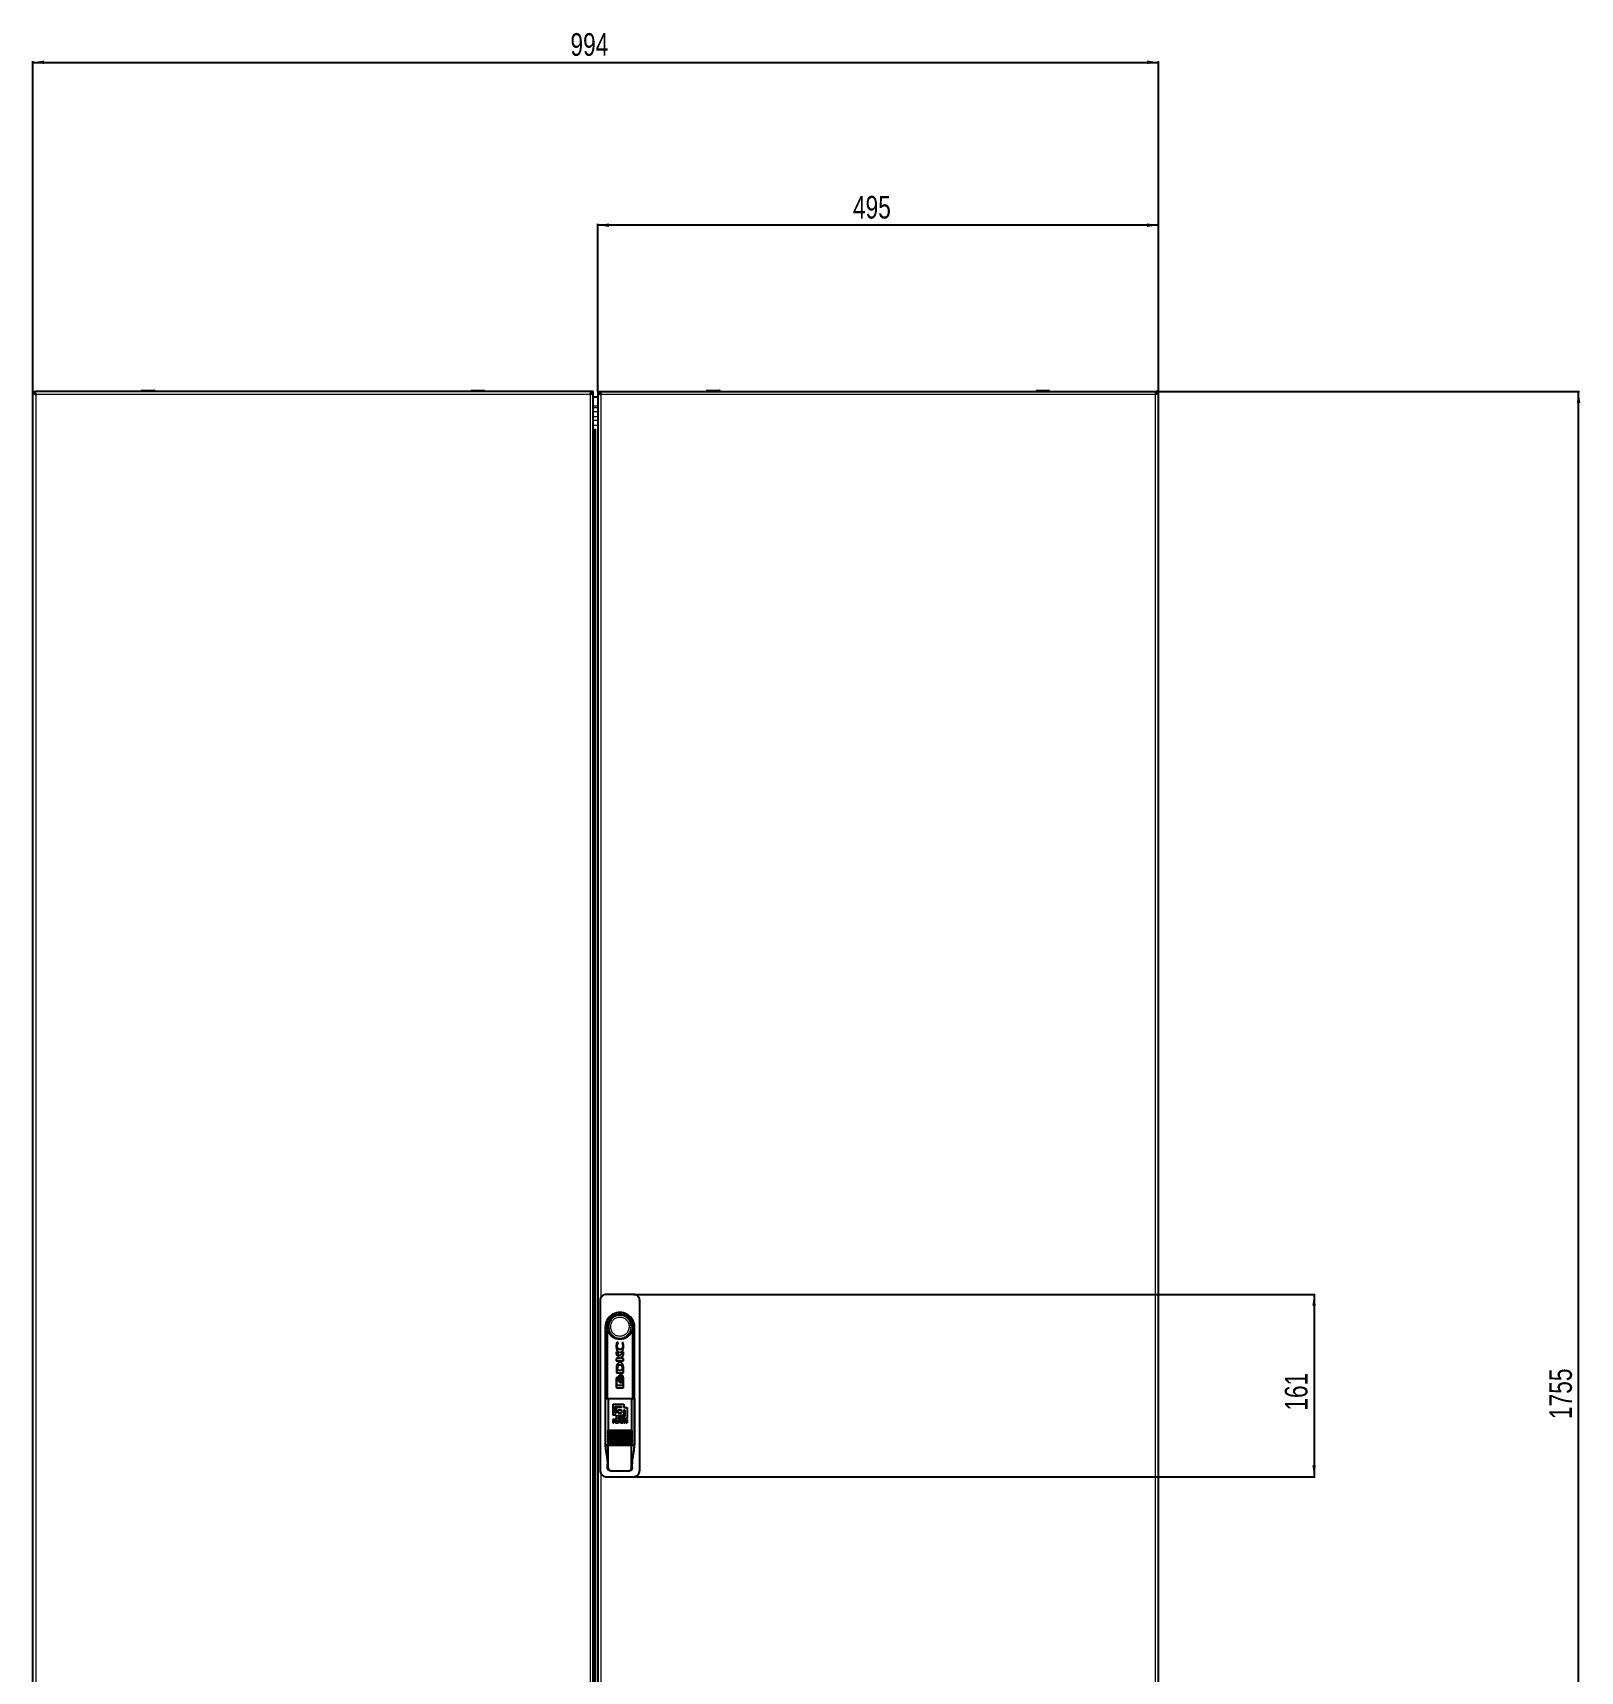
# Model space of a CAD drawing. Header units: millimetres. Extents: x -1114 to 2940, y -1920 to 1219.
# Drawn here: x 1573 to 2940, y -473 to 973 of the extents above; entities that cross this region are included whole.
import ezdxf

# ---------------------------------------------------------------- set-up
doc = ezdxf.new("R2010")
doc.units = ezdxf.units.MM
doc.layers.add('FORMAT', color=7, linetype='Continuous')
doc.styles.add('SLDTEXTSTYLE0', font='TXT', dxfattribs={"width": 0.75})
doc.dimstyles.new('SLDDIMSTYLE0', dxfattribs={"dimtxt": 20, "dimasz": 10, "dimexe": 0, "dimexo": 0.0625, "dimgap": 5, "dimtad": 2, "dimdec": 1, "dimrnd": 1e-09, "dimzin": 12, "dimdsep": 46, "dimtxsty": 'SLDTEXTSTYLE0', "dimsah": 1, "dimcen": 0.09, "dimadec": 0, "dimazin": 3, "dimtfac": 1, "dimtofl": 0, "dimtmove": 0, "dimatfit": 3, "dimfxl": 0, "dimfrac": 2, "dimtolj": 1, "dimtzin": 12, "dimarcsym": 0})

# ---------------------------------------------------------------- blocks, each defined once
blk = doc.blocks.new('_D')
at = {"layer": 'FORMAT'}
for p, q in [((2565, 656.3), (2939.3, 656.3)), ((2938.3, -1098.7), (2938.3, 656.3)), ((2565, -1098.7), (2939.3, -1098.7))]:
    blk.add_line(p, q, dxfattribs=at)
for points in [[(2938.3, 656.3), (2936.8, 646.3), (2939.9, 646.3)], [(2938.3, -1098.7), (2939.9, -1088.7), (2936.8, -1088.7)]]:
    blk.add_solid(points, dxfattribs=at)
at = {"layer": 'FORMAT', "insert": (2912.5, -250.8), "char_height": 20, "attachment_point": 1, "rotation": 90, "style": 'SLDTEXTSTYLE0'}
blk.add_mtext('1755', dxfattribs=at)
blk = doc.blocks.new('_D_1')
at = {"layer": 'FORMAT'}
for p, q in [((1573.3, 656.3), (1573.3, 948)), ((1573.3, 947), (2567.3, 947)), ((2567.3, 656.3), (2567.3, 948))]:
    blk.add_line(p, q, dxfattribs=at)
for points in [[(1573.3, 947), (1583.3, 945.5), (1583.3, 948.6)], [(2567.3, 947), (2557.3, 948.6), (2557.3, 945.5)]]:
    blk.add_solid(points, dxfattribs=at)
at = {"layer": 'FORMAT', "insert": (2048.1, 972.8), "char_height": 20, "attachment_point": 1, "style": 'SLDTEXTSTYLE0'}
blk.add_mtext('994', dxfattribs=at)
blk = doc.blocks.new('_D_2')
at = {"layer": 'FORMAT'}
for p, q in [((2072.3, 656.3), (2072.3, 804.3)), ((2567.3, 803.3), (2072.3, 803.3)), ((2567.3, 656.3), (2567.3, 804.3))]:
    blk.add_line(p, q, dxfattribs=at)
for points in [[(2072.3, 803.3), (2082.3, 801.7), (2082.3, 804.8)], [(2567.3, 803.3), (2557.3, 804.8), (2557.3, 801.7)]]:
    blk.add_solid(points, dxfattribs=at)
at = {"layer": 'FORMAT', "insert": (2297.6, 829.1), "char_height": 20, "attachment_point": 1, "style": 'SLDTEXTSTYLE0'}
blk.add_mtext('495', dxfattribs=at)
blk = doc.blocks.new('_D_3')
at = {"layer": 'FORMAT'}
for p, q in [((2103.8, -140.7), (2705.8, -140.7)), ((2704.8, -140.7), (2704.8, -301.7)), ((2103.8, -301.7), (2705.8, -301.7))]:
    blk.add_line(p, q, dxfattribs=at)
for points in [[(2704.8, -140.7), (2703.3, -150.7), (2706.3, -150.7)], [(2704.8, -301.7), (2706.3, -291.7), (2703.3, -291.7)]]:
    blk.add_solid(points, dxfattribs=at)
at = {"layer": 'FORMAT', "insert": (2679, -243.4), "char_height": 20, "attachment_point": 1, "rotation": 90, "style": 'SLDTEXTSTYLE0'}
blk.add_mtext('161', dxfattribs=at)

msp = doc.modelspace()

# ---------------------------------------------------------------- linework, layer by layer
at = {"color": 7, "linetype": 'Continuous', "lineweight": 25}
for p, q in [((1573.28, -1098.72), (1573.28, 656.28)), ((1573.28, 656.28), (1575.28, 656.28)), ((2065.98, 656.28), (1575.58, 656.28)), ((1575.58, 654.28), (1575.58, 656.28)), ((1669.53, 657.03), (1669.53, 656.28)), ((1669.78, 657.28), (1680.78, 657.28)), ((1681.03, 656.28), (1681.03, 657.03)), ((1960.53, 657.03), (1960.53, 656.28)), ((1960.78, 657.28), (1963.27, 657.28)), ((1963.27, 657.28), (1971.78, 657.28)), ((1972.03, 656.28), (1972.03, 657.03)), ((2065.98, 656.28), (2065.98, 654.28)), ((2068.28, 656.28), (2066.28, 656.28)), ((2068.28, -1098.72), (2068.28, 656.28)), ((2072.28, 651.28), (2068.28, 651.28)), ((2072.28, 656.28), (2074.28, 656.28)), ((2072.28, 656.28), (2072.28, -1098.72)), ((2074.58, 656.28), (2564.98, 656.28)), ((2074.58, 656.28), (2074.58, 654.55)), ((2168.53, 657.03), (2168.53, 656.28)), ((2168.78, 657.28), (2179.78, 657.28)), ((2180.03, 656.28), (2180.03, 657.03)), ((2459.53, 657.03), (2459.53, 656.28)), ((2459.78, 657.28), (2462.27, 657.28)), ((2462.27, 657.28), (2470.78, 657.28)), ((2471.03, 656.28), (2471.03, 657.03)), ((2564.98, 654.56), (2564.98, 656.28)), ((2567.28, 656.28), (2565.28, 656.28)), ((2567.28, -1098.72), (2567.28, 656.28)), ((2068.82, 622.48), (2068.28, 622.48)), ((2068.41, 618.48), (2068.28, 618.48)), ((2103.78, -140.72), (2079.78, -140.72)), ((2074.28, -146.22), (2074.28, -296.22)), ((2109.28, -296.22), (2109.28, -146.22)), ((2078.78, -169.72), (2078.78, -272.72)), ((2080.78, -232.72), (2080.78, -172.72)), ((2080.78, -172.72), (2080.78, -172.72)), ((2102.78, -172.72), (2102.78, -232.72)), ((2102.78, -172.72), (2102.78, -172.72)), ((2104.78, -272.72), (2104.78, -169.72)), ((2089.08, -183.04), (2088.55, -186.2)), ((2090.16, -183.42), (2089.08, -183.04)), ((2090.16, -183.71), (2090.16, -183.42)), ((2094.57, -183.44), (2093.76, -183.16)), ((2093.76, -183.16), (2093.76, -183.39)), ((2095, -186.22), (2094.57, -183.44)), ((2091.42, -195.39), (2088.63, -191.59)), ((2088.63, -191.59), (2088.63, -193.28)), ((2088.63, -193.28), (2091.59, -197.27)), ((2091.59, -197.27), (2088.63, -197.27)), ((2088.63, -197.27), (2088.63, -199.5)), ((2088.63, -199.5), (2094.92, -199.5)), ((2094.92, -191.5), (2091.42, -195.39)), ((2092.28, -197.27), (2094.92, -194.24)), ((2094.92, -197.27), (2092.28, -197.27)), ((2094.92, -194.24), (2094.92, -191.5)), ((2094.92, -199.5), (2094.92, -197.27)), ((2088.63, -214.72), (2088.63, -222.57)), ((2088.64, -205.9), (2088.64, -210.13)), ((2088.64, -210.13), (2094.93, -210.13)), ((2089.14, -221.1), (2089.14, -214.86)), ((2089.14, -214.86), (2089.72, -214.86)), ((2089.72, -214.07), (2089.29, -214.07)), ((2089.59, -205.24), (2089.51, -206.21)), ((2089.51, -206.21), (2089.51, -207.77)), ((2089.51, -207.77), (2094.15, -207.77)), ((2089.72, -214.86), (2089.72, -214.07)), ((2091.74, -212.36), (2091.51, -212.22)), ((2092.48, -211.84), (2091.81, -211.84)), ((2092.11, -212.77), (2091.88, -212.49)), ((2092.22, -215.14), (2092.49, -213.58)), ((2092.5, -216.71), (2092.22, -215.14)), ((2092.49, -213.58), (2092.26, -213.01)), ((2092.27, -217.27), (2092.5, -216.71)), ((2093.57, -211.84), (2092.87, -211.84)), ((2094.15, -207.77), (2094.15, -206.35)), ((2094.9, -205.08), (2094.72, -203.46)), ((2094.93, -206.08), (2094.9, -205.08)), ((2094.92, -222.57), (2094.92, -214.72)), ((2094.93, -206.1), (2094.93, -206.08)), ((2094.93, -206.12), (2094.93, -206.1)), ((2094.93, -210.13), (2094.93, -206.12)), ((2094.44, -221.1), (2089.14, -221.1)), ((2089.29, -223.22), (2094.26, -223.22)), ((2091.45, -218.04), (2091.72, -217.9)), ((2091.65, -218.51), (2092.33, -218.51)), ((2091.87, -217.78), (2092.11, -217.51)), ((2092.72, -218.51), (2093.42, -218.51)), ((2094.44, -217.42), (2094.44, -221.1)), ((2078.81, -232.72), (2078.81, -273.22)), ((2078.81, -232.72), (2081.44, -232.72)), ((2081.44, -232.72), (2102.12, -232.72)), ((2081.44, -232.72), (2081.44, -260.72)), ((2085.43, -237.72), (2095.2, -237.72)), ((2085.43, -237.72), (2085.43, -247.48)), ((2087.39, -239.67), (2087.39, -245.53)), ((2087.39, -239.67), (2093.24, -239.67)), ((2088.36, -245.53), (2087.39, -245.53)), ((2088.36, -240.65), (2088.36, -245.53)), ((2093.24, -240.65), (2088.36, -240.65)), ((2090.31, -242.6), (2090.31, -245.53)), ((2090.31, -242.6), (2093.24, -242.6)), ((2093.24, -245.53), (2090.31, -245.53)), ((2093.24, -239.67), (2093.24, -240.65)), ((2093.24, -242.6), (2093.24, -245.53)), ((2095.2, -237.72), (2095.2, -240.65)), ((2095.2, -240.65), (2098.12, -240.65)), ((2095.2, -242.6), (2095.2, -247.48)), ((2095.2, -242.6), (2096.17, -242.6)), ((2096.17, -242.6), (2096.17, -248.45)), ((2098.12, -240.65), (2098.12, -250.41)), ((2102.12, -232.72), (2102.12, -260.72)), ((2102.12, -232.72), (2104.74, -232.72)), ((2104.74, -232.72), (2104.74, -273.22)), ((2088.36, -247.48), (2085.43, -247.48)), ((2087.5, -251.28), (2085.44, -251.28)), ((2085.44, -251.28), (2085.44, -254.25)), ((2085.44, -254.25), (2086.31, -254.25)), ((2086.31, -251.77), (2086.31, -252.57)), ((2086.31, -251.77), (2087.38, -251.77)), ((2087.34, -252.57), (2086.31, -252.57)), ((2086.31, -253.07), (2086.31, -254.25)), ((2086.31, -253.07), (2087.24, -253.07)), ((2087.87, -253.55), (2087.89, -253.87)), ((2088.02, -254.25), (2088.98, -254.25)), ((2088.36, -247.48), (2088.36, -250.41)), ((2098.12, -250.41), (2088.36, -250.41)), ((2088.81, -253.81), (2088.79, -253.46)), ((2088.81, -253.81), (2088.81, -253.83)), ((2088.98, -254.16), (2088.98, -254.25)), ((2090.82, -251.28), (2089.28, -254.25)), ((2089.28, -254.25), (2090.22, -254.25)), ((2090.22, -254.25), (2090.5, -253.64)), ((2090.31, -247.48), (2090.31, -248.45)), ((2090.31, -247.48), (2095.2, -247.48)), ((2096.17, -248.45), (2090.31, -248.45)), ((2090.5, -253.64), (2092.17, -253.64)), ((2090.74, -253.15), (2091.33, -251.88)), ((2091.93, -253.15), (2090.74, -253.15)), ((2091.84, -251.28), (2090.82, -251.28)), ((2091.33, -251.88), (2091.93, -253.15)), ((2093.4, -254.25), (2091.84, -251.28)), ((2092.17, -253.64), (2092.47, -254.25)), ((2092.47, -254.25), (2093.4, -254.25)), ((2095.16, -251.28), (2093.85, -251.28)), ((2093.85, -251.28), (2093.85, -254.25)), ((2093.85, -254.25), (2094.69, -254.25)), ((2094.69, -251.85), (2094.69, -254.25)), ((2094.69, -251.85), (2095.57, -254.25)), ((2096.02, -253.54), (2095.16, -251.28)), ((2095.57, -254.25), (2096.48, -254.25)), ((2096.87, -251.28), (2096.02, -253.54)), ((2096.48, -254.25), (2097.36, -251.85)), ((2098.19, -251.28), (2096.87, -251.28)), ((2097.36, -251.85), (2097.36, -254.25)), ((2097.36, -254.25), (2098.19, -254.25)), ((2098.19, -251.28), (2098.19, -254.25)), ((2078.81, -273.22), (2081.44, -273.22)), ((2078.81, -273.72), (2081.44, -273.72)), ((2080.78, -273.72), (2080.78, -273.22)), ((2081.18, -260.82), (2081.38, -260.82)), ((2102.17, -260.82), (2081.38, -260.82)), ((2102.17, -262.22), (2081.38, -262.22)), ((2102.17, -263.62), (2081.38, -263.62)), ((2102.17, -265.02), (2081.38, -265.02)), ((2102.17, -266.42), (2081.38, -266.42)), ((2102.17, -267.82), (2081.38, -267.82)), ((2102.17, -269.22), (2081.38, -269.22)), ((2102.17, -270.62), (2081.38, -270.62)), ((2081.44, -271.92), (2081.44, -273.22)), ((2081.44, -273.22), (2102.12, -273.22)), ((2081.44, -293.72), (2081.44, -273.72)), ((2081.44, -273.72), (2102.12, -273.72)), ((2102.12, -271.92), (2102.12, -273.22)), ((2102.12, -273.22), (2104.74, -273.22)), ((2102.12, -293.72), (2102.12, -273.72)), ((2102.12, -273.72), (2104.74, -273.72)), ((2102.17, -260.82), (2102.38, -260.82)), ((2102.78, -273.22), (2102.78, -273.72)), ((2079.78, -301.72), (2103.78, -301.72)), ((2080.82, -293.72), (2080.82, -290.63)), ((2085.05, -296.72), (2084.12, -296.72)), ((2098.51, -296.72), (2085.05, -296.72)), ((2099.44, -296.72), (2098.51, -296.72)), ((2102.74, -293.72), (2102.74, -290.63))]:
    msp.add_line(p, q, dxfattribs=at)
at = {"color": 8, "linetype": 'Continuous', "lineweight": 18}
for p, q in [((1575.88, 653.68), (1575.88, -1096.12)), ((2065.68, 653.68), (1575.88, 653.68)), ((1681.03, 657.03), (1669.53, 657.03)), ((1963.13, 657.03), (1960.53, 657.03)), ((1972.03, 657.03), (1963.13, 657.03)), ((2065.68, -1096.12), (2065.68, 653.68)), ((2564.68, 653.68), (2074.88, 653.68)), ((2074.88, 653.68), (2074.88, -143.88)), ((2180.03, 657.03), (2168.53, 657.03)), ((2462.13, 657.03), (2459.53, 657.03)), ((2471.03, 657.03), (2462.13, 657.03)), ((2564.68, -1096.12), (2564.68, 653.68)), ((2072.28, 643.56), (2068.28, 643.56)), ((2072.28, 642.11), (2068.28, 642.11)), ((2072.28, 638.34), (2068.28, 638.34)), ((2072.28, 634.02), (2068.28, 634.02)), ((2072.28, 630.79), (2068.28, 630.79)), ((2072.28, 626.47), (2068.28, 626.47)), ((2069.29, -1065.85), (2069.29, 623.41)), ((2069.76, 623.43), (2069.76, -1065.87)), ((2070.33, -1065.53), (2070.33, 623.1)), ((2071.68, 623.1), (2071.68, -1065.53)), ((2081.44, -260.72), (2102.12, -260.72)), ((2074.88, -298.56), (2074.88, -1096.12)), ((2080.82, -293.72), (2081.44, -293.72)), ((2102.12, -293.72), (2102.74, -293.72))]:
    msp.add_line(p, q, dxfattribs=at)
at = {"color": 7, "linetype": 'Continuous', "lineweight": 25}
for centre, radius, start, end in [((1669.78, 657.03), 0.25, 90, 180), ((1680.78, 657.03), 0.25, 0, 90), ((1960.78, 657.03), 0.25, 90, 180), ((1971.78, 657.03), 0.25, 0, 90), ((2168.78, 657.03), 0.25, 90, 180), ((2179.78, 657.03), 0.25, 0, 90), ((2459.78, 657.03), 0.25, 90, 180), ((2470.78, 657.03), 0.25, 0, 90), ((2091.78, -169.72), 11.4, 344.74488, 195.25752), ((2091.78, -169.72), 13, 35.39435, 144.60565), ((2091.78, -169.72), 13, 144.60565, 180), ((2091.78, -169.72), 13, 0, 35.39435), ((2091.78, -272.72), 13, 180, 184.41172), ((2091.78, -272.72), 13, 355.58829, 0)]:
    msp.add_arc(centre, radius, start, end, dxfattribs=at)
for points in [[(1573.28, 656.28), (1573.32, 656.07), (1573.4, 655.63), (1574, 654.98), (1574.86, 654.33), (1575.54, 653.9), (1575.88, 653.68)], [(1575.28, 656.28), (1575.32, 655.85), (1575.39, 654.98), (1575.72, 654.12), (1575.88, 653.68)], [(1575.88, 653.68), (1575.85, 654.02), (1575.8, 654.7), (1575.73, 655.56), (1575.65, 656.17), (1575.6, 656.24), (1575.58, 656.28)], [(1575.88, 653.68), (1575.85, 653.76), (1575.8, 653.92), (1575.73, 654.12), (1575.65, 654.26), (1575.6, 654.27), (1575.58, 654.28)], [(2065.98, 656.28), (2065.95, 656.24), (2065.9, 656.17), (2065.83, 655.56), (2065.75, 654.7), (2065.7, 654.02), (2065.68, 653.68)], [(2065.68, 653.68), (2066.02, 653.9), (2066.7, 654.33), (2067.56, 654.98), (2068.16, 655.63), (2068.24, 656.07), (2068.28, 656.28)], [(2065.68, 653.68), (2065.84, 654.12), (2066.17, 654.98), (2066.24, 655.85), (2066.28, 656.28)], [(2065.98, 654.28), (2065.95, 654.27), (2065.9, 654.26), (2065.83, 654.12), (2065.75, 653.92), (2065.7, 653.76), (2065.68, 653.68)], [(2074.88, 653.68), (2074.85, 654.02), (2074.8, 654.7), (2074.73, 655.56), (2074.65, 656.17), (2074.6, 656.24), (2074.58, 656.28)], [(2564.98, 656.28), (2564.95, 656.24), (2564.9, 656.17), (2564.83, 655.56), (2564.75, 654.7), (2564.7, 654.02), (2564.68, 653.68)]]:
    msp.add_open_spline(points, degree=3, dxfattribs=at)
for points, knots in [([(2072.28, 656.28), (2072.31, 656.1), (2072.37, 655.69), (2072.9, 655.07), (2073.78, 654.38), (2074.5, 653.92), (2074.88, 653.68)], [0, 0, 0, 0, 0.2135062, 0.4683221, 0.7232409, 1, 1, 1, 1]), ([(2074.28, 656.28), (2074.29, 656.09), (2074.3, 655.71), (2074.39, 655.22), (2074.51, 654.78), (2074.62, 654.42), (2074.74, 654.05), (2074.83, 653.81), (2074.88, 653.68)], [0, 0, 0, 0, 0.217404, 0.4377424, 0.5763942, 0.7158085, 0.8574974, 1, 1, 1, 1]), ([(2564.68, 653.68), (2564.75, 653.87), (2564.88, 654.25), (2565.04, 654.75), (2565.15, 655.18), (2565.22, 655.55), (2565.27, 655.91), (2565.28, 656.16), (2565.28, 656.28)], [0, 0, 0, 0, 0.217404, 0.4377424, 0.5763942, 0.7158085, 0.8574974, 1, 1, 1, 1]), ([(2564.68, 653.68), (2564.97, 653.87), (2565.6, 654.27), (2566.46, 654.89), (2567.14, 655.58), (2567.23, 656.04), (2567.28, 656.28)], [0, 0, 0, 0, 0.2113527, 0.4661677, 0.7210903, 1, 1, 1, 1]), ([(2079.78, -140.72), (2079.16, -140.78), (2077.92, -140.9), (2076.28, -141.85), (2075.03, -143.24), (2074.37, -144.79), (2074.31, -145.81), (2074.28, -146.22)], [0, 0, 0, 0, 0.2146939, 0.4293877, 0.6440816, 0.8587754, 1, 1, 1, 1]), ([(2109.28, -146.22), (2109.22, -145.6), (2109.1, -144.36), (2108.15, -142.71), (2106.75, -141.47), (2105.21, -140.81), (2104.18, -140.74), (2103.78, -140.72)], [0, 0, 0, 0, 0.2146898, 0.4293796, 0.6440728, 0.8587666, 1, 1, 1, 1]), ([(2102.78, -172.72), (2102.7, -172.86), (2102.6, -173.06), (2102.41, -173), (2102.36, -172.93), (2102.34, -172.94), (2102.31, -172.98), (2102.23, -173.12), (2101.97, -173.72), (2101.29, -175.23), (2099.62, -177.4), (2096.77, -179.42), (2093.16, -180.47), (2089.36, -180.3), (2085.82, -178.9), (2083.27, -176.67), (2081.94, -174.61), (2081.45, -173.38), (2081.27, -173.01), (2081.23, -172.96), (2081.21, -172.93), (2081.18, -172.95), (2081.09, -173.02), (2080.92, -173.05), (2080.83, -172.84), (2080.78, -172.72)], [0, 0, 0, 0, 0.0606924, 0.0805589, 0.0842327, 0.0858551, 0.088471, 0.0918895, 0.1038086, 0.1490341, 0.2394014, 0.348151, 0.4589406, 0.5711838, 0.6838346, 0.7958468, 0.8697554, 0.9066852, 0.9101249, 0.9128346, 0.9146791, 0.9165483, 0.9244032, 0.9559527, 1, 1, 1, 1]), ([(2088.55, -186.2), (2088.58, -186.79), (2088.63, -187.97), (2089.13, -189.68), (2089.87, -190.99), (2090.7, -191.64), (2091.25, -191.87), (2091.55, -191.89), (2091.7, -191.91)], [0, 0, 0, 0, 0.2502823, 0.4993933, 0.7487907, 0.8746994, 0.9372862, 1, 1, 1, 1]), ([(2089.38, -186.14), (2089.41, -185.7), (2089.47, -184.83), (2089.93, -184.08), (2090.16, -183.71)], [0, 0, 0, 0, 0.5009634, 1, 1, 1, 1]), ([(2091.85, -189.4), (2091.66, -189.38), (2091.29, -189.35), (2090.77, -189.09), (2090.33, -188.74), (2089.86, -188.15), (2089.46, -187.27), (2089.4, -186.52), (2089.38, -186.14)], [0, 0, 0, 0, 0.1244159, 0.2483566, 0.3739824, 0.5001693, 0.7493996, 1, 1, 1, 1]), ([(2091.7, -191.91), (2092.01, -191.88), (2092.62, -191.82), (2093.45, -191.36), (2094.06, -190.66), (2094.61, -189.56), (2094.95, -188.05), (2094.99, -186.83), (2095, -186.22)], [0, 0, 0, 0, 0.1252623, 0.2501242, 0.3753839, 0.500707, 0.7503222, 1, 1, 1, 1]), ([(2094.32, -186.14), (2094.29, -186.52), (2094.24, -187.27), (2093.84, -188.14), (2093.37, -188.73), (2092.94, -189.09), (2092.42, -189.35), (2092.04, -189.38), (2091.85, -189.4)], [0, 0, 0, 0, 0.2499646, 0.4978209, 0.6230141, 0.7485813, 0.8742843, 1, 1, 1, 1]), ([(2093.76, -183.39), (2093.93, -183.84), (2094.26, -184.72), (2094.3, -185.67), (2094.32, -186.14)], [0, 0, 0, 0, 0.5000842, 1, 1, 1, 1]), ([(2089.29, -202.37), (2089.16, -202.64), (2088.9, -203.19), (2088.7, -204.39), (2088.66, -205.3), (2088.64, -205.9)], [0, 0, 0, 0, 0.249362, 0.4996719, 1, 1, 1, 1]), ([(2094.72, -203.46), (2094.63, -203.16), (2094.45, -202.56), (2093.94, -201.77), (2093.25, -201.13), (2092.4, -200.73), (2091.45, -200.69), (2090.55, -201), (2089.81, -201.6), (2089.46, -202.11), (2089.29, -202.37)], [0, 0, 0, 0, 0.1255568, 0.2501397, 0.3754769, 0.5000684, 0.6244194, 0.7493773, 0.8740706, 1, 1, 1, 1]), ([(2089.29, -214.07), (2089.21, -214.08), (2089.04, -214.1), (2088.82, -214.25), (2088.69, -214.43), (2088.64, -214.59), (2088.64, -214.68), (2088.63, -214.72)], [0, 0, 0, 0, 0.2494454, 0.4989987, 0.7485105, 0.8738593, 1, 1, 1, 1]), ([(2091.8, -203.22), (2091.52, -203.23), (2091.09, -203.24), (2090.55, -203.42), (2090.19, -203.67), (2089.95, -204.02), (2089.74, -204.54), (2089.65, -204.96), (2089.59, -205.24)], [0, 0, 0, 0, 0.2494324, 0.37514, 0.4993561, 0.6234585, 0.749245, 1, 1, 1, 1]), ([(2091.51, -212.22), (2091.38, -212.28), (2091.12, -212.41), (2090.71, -212.82), (2090.35, -213.45), (2090.1, -214.28), (2090.08, -214.85), (2090.06, -215.14)], [0, 0, 0, 0, 0.1246003, 0.2489765, 0.5004054, 0.7493329, 1, 1, 1, 1]), ([(2090.06, -215.14), (2090.07, -215.42), (2090.1, -215.98), (2090.34, -216.8), (2090.68, -217.42), (2091.08, -217.84), (2091.33, -217.97), (2091.45, -218.04)], [0, 0, 0, 0, 0.24873067, 0.49737733, 0.75052803, 0.87523315, 1, 1, 1, 1]), ([(2090.57, -215.14), (2090.62, -214.62), (2090.69, -213.84), (2091.15, -212.88), (2091.54, -212.54), (2091.74, -212.36)], [0, 0, 0, 0, 0.4989654, 0.749922, 1, 1, 1, 1]), ([(2091.72, -217.9), (2091.52, -217.73), (2091.14, -217.38), (2090.69, -216.43), (2090.62, -215.65), (2090.57, -215.14)], [0, 0, 0, 0, 0.2495753, 0.5008418, 1, 1, 1, 1]), ([(2091.88, -212.49), (2091.71, -212.66), (2091.37, -213.02), (2090.98, -213.92), (2090.92, -214.65), (2090.87, -215.14)], [0, 0, 0, 0, 0.2501927, 0.5001584, 1, 1, 1, 1]), ([(2090.87, -215.14), (2090.91, -215.62), (2090.98, -216.35), (2091.37, -217.25), (2091.7, -217.61), (2091.87, -217.78)], [0, 0, 0, 0, 0.4995843, 0.7495271, 1, 1, 1, 1]), ([(2091.38, -215.14), (2091.41, -214.72), (2091.45, -214.08), (2091.75, -213.28), (2091.99, -212.94), (2092.11, -212.77)], [0, 0, 0, 0, 0.5014603, 0.750257, 1, 1, 1, 1]), ([(2092.11, -217.51), (2091.99, -217.34), (2091.75, -216.99), (2091.46, -216.19), (2091.42, -215.56), (2091.38, -215.14)], [0, 0, 0, 0, 0.2508953, 0.500775, 1, 1, 1, 1]), ([(2093.15, -215.14), (2093.1, -215.79), (2093.02, -216.76), (2092.51, -217.77), (2092.09, -218.28), (2091.8, -218.43), (2091.65, -218.51)], [0, 0, 0, 0, 0.49714595, 0.74837394, 0.87464988, 1, 1, 1, 1]), ([(2092.26, -213.01), (2092.1, -213.35), (2091.76, -214.02), (2091.73, -214.76), (2091.71, -215.14)], [0, 0, 0, 0, 0.4984332, 1, 1, 1, 1]), ([(2091.71, -215.14), (2091.73, -215.52), (2091.76, -216.26), (2092.1, -216.94), (2092.27, -217.27)], [0, 0, 0, 0, 0.5014711, 1, 1, 1, 1]), ([(2094.15, -206.35), (2094.14, -205.97), (2094.12, -205.23), (2093.92, -204.27), (2093.44, -203.67), (2092.77, -203.27), (2092.19, -203.24), (2091.8, -203.22)], [0, 0, 0, 0, 0.2484271, 0.4973724, 0.6229029, 0.7485104, 1, 1, 1, 1]), ([(2091.81, -211.84), (2091.93, -211.93), (2092.19, -212.11), (2092.57, -212.61), (2093.03, -213.59), (2093.1, -214.52), (2093.15, -215.14)], [0, 0, 0, 0, 0.1256783, 0.2511395, 0.5015899, 1, 1, 1, 1]), ([(2092.33, -218.51), (2092.47, -218.43), (2092.76, -218.28), (2093.18, -217.78), (2093.7, -216.76), (2093.77, -215.79), (2093.82, -215.14)], [0, 0, 0, 0, 0.1252924, 0.2510094, 0.5010488, 1, 1, 1, 1]), ([(2093.82, -215.14), (2093.78, -214.52), (2093.71, -213.6), (2093.24, -212.61), (2092.87, -212.11), (2092.61, -211.93), (2092.48, -211.84)], [0, 0, 0, 0, 0.4961681, 0.7477028, 0.8741115, 1, 1, 1, 1]), ([(2094.22, -215.14), (2094.17, -215.79), (2094.09, -216.76), (2093.58, -217.77), (2093.16, -218.28), (2092.86, -218.43), (2092.72, -218.51)], [0, 0, 0, 0, 0.4971542, 0.7483802, 0.8746534, 1, 1, 1, 1]), ([(2092.87, -211.84), (2093, -211.93), (2093.26, -212.11), (2093.63, -212.61), (2094.1, -213.59), (2094.17, -214.52), (2094.22, -215.14)], [0, 0, 0, 0, 0.1256773, 0.2511366, 0.5015854, 1, 1, 1, 1]), ([(2094.92, -214.72), (2094.9, -214.45), (2094.85, -213.9), (2094.56, -213.13), (2094.23, -212.53), (2093.91, -212.08), (2093.68, -211.92), (2093.57, -211.84)], [0, 0, 0, 0, 0.2498218, 0.4993095, 0.7487414, 0.8748789, 1, 1, 1, 1]), ([(2088.63, -222.57), (2088.64, -222.61), (2088.64, -222.7), (2088.69, -222.86), (2088.82, -223.04), (2089.04, -223.19), (2089.21, -223.21), (2089.29, -223.22)], [0, 0, 0, 0, 0.1253881, 0.2505914, 0.5001924, 0.7498055, 1, 1, 1, 1]), ([(2093.42, -218.51), (2093.53, -218.45), (2093.76, -218.34), (2094.13, -217.98), (2094.31, -217.65), (2094.44, -217.42)], [0, 0, 0, 0, 0.24811141, 0.49586309, 1, 1, 1, 1]), ([(2094.26, -223.22), (2094.35, -223.21), (2094.52, -223.19), (2094.74, -223.04), (2094.86, -222.86), (2094.92, -222.7), (2094.92, -222.61), (2094.92, -222.57)], [0, 0, 0, 0, 0.2494374, 0.4989967, 0.7485162, 0.8738601, 1, 1, 1, 1]), ([(2087.24, -253.07), (2087.35, -253.07), (2087.51, -253.08), (2087.69, -253.14), (2087.77, -253.2), (2087.83, -253.31), (2087.86, -253.43), (2087.87, -253.51), (2087.87, -253.55)], [0, 0, 0, 0, 0.36230724, 0.49976175, 0.60389451, 0.70775129, 0.88815888, 1, 1, 1, 1]), ([(2088.03, -252.17), (2088.02, -252.22), (2088.02, -252.3), (2087.96, -252.4), (2087.87, -252.48), (2087.67, -252.57), (2087.48, -252.57), (2087.34, -252.57)], [0, 0, 0, 0, 0.1448477, 0.2595538, 0.3741459, 0.5488424, 1, 1, 1, 1]), ([(2087.38, -251.77), (2087.52, -251.78), (2087.7, -251.79), (2087.9, -251.89), (2087.98, -251.98), (2088.02, -252.08), (2088.03, -252.14), (2088.03, -252.17)], [0, 0, 0, 0, 0.4647786, 0.6394977, 0.7667833, 0.8944855, 1, 1, 1, 1]), ([(2088.9, -252.11), (2088.89, -252.02), (2088.88, -251.86), (2088.77, -251.65), (2088.58, -251.48), (2088.16, -251.3), (2087.77, -251.29), (2087.5, -251.28)], [0, 0, 0, 0, 0.1491412, 0.264134, 0.3788516, 0.5602325, 1, 1, 1, 1]), ([(2087.89, -253.87), (2087.89, -253.9), (2087.9, -253.97), (2087.92, -254.1), (2087.97, -254.19), (2088.01, -254.24), (2088.02, -254.25)], [0, 0, 0, 0, 0.2561394, 0.5126978, 0.9190221, 1, 1, 1, 1]), ([(2088.27, -252.81), (2088.38, -252.78), (2088.56, -252.73), (2088.76, -252.56), (2088.87, -252.37), (2088.9, -252.21), (2088.9, -252.13), (2088.9, -252.11)], [0, 0, 0, 0, 0.3314728, 0.5464809, 0.7625261, 0.960277, 1, 1, 1, 1]), ([(2088.79, -253.46), (2088.78, -253.35), (2088.76, -253.19), (2088.66, -253), (2088.49, -252.88), (2088.35, -252.83), (2088.27, -252.81)], [0, 0, 0, 0, 0.3364219, 0.5234602, 0.710673, 1, 1, 1, 1]), ([(2088.98, -254.16), (2088.95, -254.14), (2088.9, -254.12), (2088.85, -254.04), (2088.81, -253.94), (2088.81, -253.86), (2088.81, -253.83)], [0, 0, 0, 0, 0.2026304, 0.4204058, 0.7280078, 1, 1, 1, 1]), ([(2078.81, -273.72), (2078.92, -274.96), (2079.13, -277.45), (2079.54, -279.99), (2079.75, -281.26)], [0, 0, 0, 0, 0.499713, 1, 1, 1, 1]), ([(2081.43, -262.12), (2081.39, -261.9), (2081.33, -261.58), (2081.24, -261.14), (2081.2, -260.93), (2081.18, -260.82)], [0, 0, 0, 0, 0.49999327, 0.74999583, 1, 1, 1, 1]), ([(2081.43, -263.52), (2081.39, -263.3), (2081.33, -262.98), (2081.24, -262.54), (2081.2, -262.33), (2081.18, -262.22)], [0, 0, 0, 0, 0.4999933, 0.7499958, 1, 1, 1, 1]), ([(2081.43, -264.92), (2081.39, -264.7), (2081.33, -264.38), (2081.24, -263.94), (2081.2, -263.73), (2081.18, -263.62)], [0, 0, 0, 0, 0.4999933, 0.7499958, 1, 1, 1, 1]), ([(2081.43, -266.32), (2081.39, -266.1), (2081.33, -265.78), (2081.24, -265.34), (2081.2, -265.13), (2081.18, -265.02)], [0, 0, 0, 0, 0.4999933, 0.7499958, 1, 1, 1, 1]), ([(2081.43, -267.72), (2081.39, -267.5), (2081.33, -267.18), (2081.24, -266.74), (2081.2, -266.53), (2081.18, -266.42)], [0, 0, 0, 0, 0.4999933, 0.7499958, 1, 1, 1, 1]), ([(2081.43, -269.12), (2081.39, -268.9), (2081.33, -268.58), (2081.24, -268.14), (2081.2, -267.93), (2081.18, -267.82)], [0, 0, 0, 0, 0.4999933, 0.7499958, 1, 1, 1, 1]), ([(2081.43, -270.52), (2081.39, -270.3), (2081.33, -269.98), (2081.24, -269.54), (2081.2, -269.33), (2081.18, -269.22)], [0, 0, 0, 0, 0.4999933, 0.7499958, 1, 1, 1, 1]), ([(2081.43, -271.92), (2081.39, -271.7), (2081.33, -271.38), (2081.24, -270.94), (2081.2, -270.73), (2081.18, -270.62)], [0, 0, 0, 0, 0.4999933, 0.7499958, 1, 1, 1, 1]), ([(2081.38, -260.82), (2081.39, -260.82), (2081.4, -260.81), (2081.42, -260.79), (2081.43, -260.76), (2081.44, -260.73), (2081.44, -260.72), (2081.44, -260.72)], [0, 0, 0, 0, 0.2956914, 0.5686867, 0.7598531, 0.9519121, 1, 1, 1, 1]), ([(2081.38, -262.22), (2081.39, -262.22), (2081.4, -262.21), (2081.42, -262.19), (2081.43, -262.16), (2081.44, -262.13), (2081.44, -262.12), (2081.44, -262.12)], [0, 0, 0, 0, 0.2956914, 0.5686867, 0.7598531, 0.9519121, 1, 1, 1, 1]), ([(2081.38, -263.62), (2081.39, -263.62), (2081.4, -263.61), (2081.42, -263.59), (2081.43, -263.56), (2081.44, -263.53), (2081.44, -263.52), (2081.44, -263.52)], [0, 0, 0, 0, 0.29569138, 0.56868667, 0.75985305, 0.95191208, 1, 1, 1, 1]), ([(2081.38, -265.02), (2081.39, -265.02), (2081.4, -265.01), (2081.42, -264.99), (2081.43, -264.96), (2081.44, -264.93), (2081.44, -264.92), (2081.44, -264.92)], [0, 0, 0, 0, 0.29569138, 0.56868667, 0.75985305, 0.95191208, 1, 1, 1, 1]), ([(2081.38, -266.42), (2081.39, -266.42), (2081.4, -266.41), (2081.42, -266.39), (2081.43, -266.36), (2081.44, -266.33), (2081.44, -266.32), (2081.44, -266.32)], [0, 0, 0, 0, 0.2956914, 0.5686867, 0.7598531, 0.9519121, 1, 1, 1, 1]), ([(2081.38, -267.82), (2081.39, -267.82), (2081.4, -267.81), (2081.42, -267.79), (2081.43, -267.76), (2081.44, -267.73), (2081.44, -267.72), (2081.44, -267.72)], [0, 0, 0, 0, 0.2956914, 0.5686867, 0.7598531, 0.9519121, 1, 1, 1, 1]), ([(2081.38, -269.22), (2081.39, -269.22), (2081.4, -269.21), (2081.42, -269.19), (2081.43, -269.16), (2081.44, -269.13), (2081.44, -269.12), (2081.44, -269.12)], [0, 0, 0, 0, 0.2956914, 0.5686867, 0.7598531, 0.9519121, 1, 1, 1, 1]), ([(2081.38, -270.62), (2081.39, -270.62), (2081.4, -270.61), (2081.42, -270.59), (2081.43, -270.56), (2081.44, -270.53), (2081.44, -270.52), (2081.44, -270.52)], [0, 0, 0, 0, 0.2956914, 0.5686867, 0.7598531, 0.9519121, 1, 1, 1, 1]), ([(2102.12, -262.12), (2100.2, -262.12), (2096.35, -262.12), (2089.42, -262.12), (2084.47, -262.12), (2081.44, -262.12)], [0, 0, 0, 0, 0.2800507, 0.5600468, 1, 1, 1, 1]), ([(2102.12, -263.52), (2100.2, -263.52), (2096.35, -263.52), (2089.42, -263.52), (2084.47, -263.52), (2081.44, -263.52)], [0, 0, 0, 0, 0.2800507, 0.5600468, 1, 1, 1, 1]), ([(2102.12, -264.92), (2100.2, -264.92), (2096.35, -264.92), (2089.42, -264.92), (2084.47, -264.92), (2081.44, -264.92)], [0, 0, 0, 0, 0.28005072, 0.56004677, 1, 1, 1, 1]), ([(2102.12, -266.32), (2100.2, -266.32), (2096.35, -266.32), (2089.42, -266.32), (2084.47, -266.32), (2081.44, -266.32)], [0, 0, 0, 0, 0.28005072, 0.56004677, 1, 1, 1, 1]), ([(2102.12, -267.72), (2100.2, -267.72), (2096.35, -267.72), (2089.42, -267.72), (2084.47, -267.72), (2081.44, -267.72)], [0, 0, 0, 0, 0.28005072, 0.56004677, 1, 1, 1, 1]), ([(2102.12, -269.12), (2100.2, -269.12), (2096.35, -269.12), (2089.42, -269.12), (2084.47, -269.12), (2081.44, -269.12)], [0, 0, 0, 0, 0.2800507, 0.5600468, 1, 1, 1, 1]), ([(2102.12, -270.52), (2100.2, -270.52), (2096.35, -270.52), (2089.42, -270.52), (2084.47, -270.52), (2081.44, -270.52)], [0, 0, 0, 0, 0.2800507, 0.5600468, 1, 1, 1, 1]), ([(2102.12, -271.92), (2100.2, -271.92), (2096.35, -271.92), (2089.42, -271.92), (2084.47, -271.92), (2081.44, -271.92)], [0, 0, 0, 0, 0.2800507, 0.5600468, 1, 1, 1, 1]), ([(2102.12, -260.72), (2102.12, -260.73), (2102.12, -260.75), (2102.13, -260.77), (2102.14, -260.8), (2102.16, -260.81), (2102.17, -260.82), (2102.17, -260.82)], [0, 0, 0, 0, 0.17170867, 0.34298427, 0.5250053, 0.73580203, 1, 1, 1, 1]), ([(2102.38, -260.82), (2102.36, -260.93), (2102.31, -261.2), (2102.22, -261.63), (2102.16, -261.96), (2102.12, -262.12)], [0, 0, 0, 0, 0.24999603, 0.62499526, 1, 1, 1, 1]), ([(2102.12, -262.12), (2102.12, -262.13), (2102.12, -262.15), (2102.13, -262.17), (2102.14, -262.2), (2102.16, -262.21), (2102.17, -262.22), (2102.17, -262.22)], [0, 0, 0, 0, 0.1717087, 0.3429843, 0.5250053, 0.735802, 1, 1, 1, 1]), ([(2102.38, -262.22), (2102.36, -262.33), (2102.31, -262.6), (2102.22, -263.03), (2102.16, -263.36), (2102.12, -263.52)], [0, 0, 0, 0, 0.249996, 0.6249953, 1, 1, 1, 1]), ([(2102.12, -263.52), (2102.12, -263.53), (2102.12, -263.55), (2102.13, -263.57), (2102.14, -263.6), (2102.16, -263.61), (2102.17, -263.62), (2102.17, -263.62)], [0, 0, 0, 0, 0.1717087, 0.3429843, 0.5250053, 0.735802, 1, 1, 1, 1]), ([(2102.38, -263.62), (2102.36, -263.73), (2102.31, -264), (2102.22, -264.43), (2102.16, -264.76), (2102.12, -264.92)], [0, 0, 0, 0, 0.249996, 0.6249953, 1, 1, 1, 1]), ([(2102.12, -264.92), (2102.12, -264.93), (2102.12, -264.95), (2102.13, -264.97), (2102.14, -265), (2102.16, -265.01), (2102.17, -265.02), (2102.17, -265.02)], [0, 0, 0, 0, 0.1717087, 0.3429843, 0.5250053, 0.735802, 1, 1, 1, 1]), ([(2102.38, -265.02), (2102.36, -265.13), (2102.31, -265.4), (2102.22, -265.83), (2102.16, -266.16), (2102.12, -266.32)], [0, 0, 0, 0, 0.249996, 0.6249953, 1, 1, 1, 1]), ([(2102.12, -266.32), (2102.12, -266.33), (2102.12, -266.35), (2102.13, -266.37), (2102.14, -266.4), (2102.16, -266.41), (2102.17, -266.42), (2102.17, -266.42)], [0, 0, 0, 0, 0.17170867, 0.34298427, 0.5250053, 0.73580203, 1, 1, 1, 1]), ([(2102.38, -266.42), (2102.36, -266.53), (2102.31, -266.8), (2102.22, -267.23), (2102.16, -267.56), (2102.12, -267.72)], [0, 0, 0, 0, 0.249996, 0.6249953, 1, 1, 1, 1]), ([(2102.12, -267.72), (2102.12, -267.73), (2102.12, -267.75), (2102.13, -267.77), (2102.14, -267.8), (2102.16, -267.81), (2102.17, -267.82), (2102.17, -267.82)], [0, 0, 0, 0, 0.1717087, 0.3429843, 0.5250053, 0.735802, 1, 1, 1, 1]), ([(2102.38, -267.82), (2102.36, -267.93), (2102.31, -268.2), (2102.22, -268.63), (2102.16, -268.96), (2102.12, -269.12)], [0, 0, 0, 0, 0.249996, 0.6249953, 1, 1, 1, 1]), ([(2102.12, -269.12), (2102.12, -269.13), (2102.12, -269.15), (2102.13, -269.17), (2102.14, -269.2), (2102.16, -269.21), (2102.17, -269.22), (2102.17, -269.22)], [0, 0, 0, 0, 0.17170867, 0.34298427, 0.5250053, 0.73580203, 1, 1, 1, 1]), ([(2102.38, -269.22), (2102.36, -269.33), (2102.31, -269.6), (2102.22, -270.03), (2102.16, -270.36), (2102.12, -270.52)], [0, 0, 0, 0, 0.249996, 0.6249953, 1, 1, 1, 1]), ([(2102.12, -270.52), (2102.12, -270.53), (2102.12, -270.55), (2102.13, -270.57), (2102.14, -270.6), (2102.16, -270.61), (2102.17, -270.62), (2102.17, -270.62)], [0, 0, 0, 0, 0.1717087, 0.3429843, 0.5250053, 0.735802, 1, 1, 1, 1]), ([(2102.38, -270.62), (2102.36, -270.73), (2102.31, -271), (2102.22, -271.43), (2102.16, -271.76), (2102.12, -271.92)], [0, 0, 0, 0, 0.249996, 0.6249953, 1, 1, 1, 1]), ([(2103.81, -281.26), (2104.01, -280), (2104.43, -277.46), (2104.64, -274.96), (2104.74, -273.72)], [0, 0, 0, 0, 0.49920903, 1, 1, 1, 1]), ([(2079.75, -281.26), (2079.94, -282.44), (2080.33, -284.81), (2080.76, -288.01), (2080.81, -290.01), (2080.82, -290.63)], [0, 0, 0, 0, 0.4010146, 0.8123709, 1, 1, 1, 1]), ([(2102.74, -290.63), (2102.75, -289.96), (2102.78, -288.6), (2103.02, -286.33), (2103.38, -283.86), (2103.66, -282.13), (2103.81, -281.26)], [0, 0, 0, 0, 0.2008823, 0.4071697, 0.701581, 1, 1, 1, 1]), ([(2074.28, -296.22), (2074.34, -296.84), (2074.46, -298.07), (2075.41, -299.72), (2076.81, -300.96), (2078.35, -301.62), (2079.37, -301.69), (2079.78, -301.72)], [0, 0, 0, 0, 0.2146898, 0.4293796, 0.6440728, 0.8587666, 1, 1, 1, 1]), ([(2084.12, -296.72), (2083.71, -296.68), (2082.91, -296.6), (2081.85, -296), (2081.13, -295.13), (2080.84, -294.31), (2080.82, -293.84), (2080.82, -293.72)], [0, 0, 0, 0, 0.2441944, 0.4889806, 0.7166564, 0.9231563, 1, 1, 1, 1]), ([(2081.44, -293.72), (2081.47, -294.01), (2081.53, -294.61), (2082, -295.4), (2082.7, -296.07), (2083.7, -296.56), (2084.53, -296.71), (2085, -296.72), (2085.05, -296.72)], [0, 0, 0, 0, 0.1698955, 0.3393802, 0.5190387, 0.7268484, 0.9704723, 1, 1, 1, 1]), ([(2098.51, -296.72), (2099.02, -296.67), (2099.93, -296.58), (2101.04, -295.94), (2101.78, -295.13), (2102.09, -294.34), (2102.12, -293.86), (2102.12, -293.72)], [0, 0, 0, 0, 0.2927041, 0.5265985, 0.7224308, 0.9192671, 1, 1, 1, 1]), ([(2102.74, -293.72), (2102.71, -294.03), (2102.64, -294.67), (2102.15, -295.52), (2101.41, -296.19), (2100.47, -296.64), (2099.78, -296.69), (2099.44, -296.72)], [0, 0, 0, 0, 0.1918411, 0.383469, 0.5809611, 0.7934617, 1, 1, 1, 1]), ([(2103.78, -301.72), (2104.4, -301.66), (2105.63, -301.53), (2107.28, -300.59), (2108.53, -299.19), (2109.19, -297.64), (2109.25, -296.62), (2109.28, -296.22)], [0, 0, 0, 0, 0.2146939, 0.4293877, 0.6440816, 0.8587754, 1, 1, 1, 1])]:
    msp.add_open_spline(points, degree=3, knots=knots, dxfattribs=at)
at = {"color": 8, "linetype": 'Continuous', "lineweight": 18}
for points, knots in [([(2091.78, -179.41), (2091.38, -179.4), (2089.92, -179.34), (2087.45, -178.57), (2084.78, -176.64), (2082.84, -173.9), (2081.86, -170.61), (2082, -167.11), (2083.29, -163.84), (2085.59, -161.23), (2088.26, -159.77), (2091.13, -159.14), (2094.04, -159.33), (2097.05, -160.6), (2099.51, -162.8), (2101.15, -165.73), (2101.78, -169.13), (2101.25, -172.61), (2099.6, -175.73), (2097.04, -178.06), (2094.26, -179.25), (2092.46, -179.37), (2091.78, -179.41)], [0, 0, 0, 0, 0.0191502, 0.070299, 0.1218266, 0.174622, 0.2289631, 0.28448, 0.3403769, 0.3957099, 0.4496776, 0.4842446, 0.535714, 0.5871661, 0.6390358, 0.6923446, 0.7471414, 0.8028841, 0.8586993, 0.9136527, 0.9670758, 1, 1, 1, 1]), ([(2091.78, -177.78), (2092.34, -177.74), (2093.83, -177.64), (2096.12, -176.63), (2098.24, -174.65), (2099.59, -172.01), (2100.02, -169.08), (2099.51, -166.22), (2098.16, -163.74), (2096.13, -161.87), (2093.65, -160.8), (2091.24, -160.64), (2088.88, -161.17), (2086.67, -162.41), (2084.78, -164.62), (2083.72, -167.38), (2083.6, -170.33), (2084.41, -173.11), (2086, -175.43), (2088.2, -177.06), (2090.24, -177.72), (2091.45, -177.77), (2091.78, -177.78)], [0, 0, 0, 0, 0.0325057, 0.08541238, 0.14030498, 0.19649881, 0.25289574, 0.30832146, 0.36196769, 0.41375564, 0.46474054, 0.51554594, 0.54970445, 0.60329342, 0.65870484, 0.71510047, 0.77129769, 0.82619562, 0.87919594, 0.93050405, 0.98109702, 1, 1, 1, 1])]:
    msp.add_open_spline(points, degree=3, knots=knots, dxfattribs=at)

# ---------------------------------------------------------------- dimensions: what is measured, and where the dimension line sits
at = {"layer": 'FORMAT'}
for base, p1, p2, picture, middle in [((2567.28, 947.04), (1573.28, 656.28), (2567.28, 656.28), '_D_1', (2070.28, 947.04)), ((2072.28, 803.28), (2567.28, 656.28), (2072.28, 656.28), '_D_2', (2319.78, 803.28))]:
    dim = msp.add_linear_dim(base=base, p1=p1, p2=p2, dimstyle='SLDDIMSTYLE0', dxfattribs=at)
    dim.commit()
    dim.dimension.update_dxf_attribs({"geometry": picture, "text_midpoint": middle, "dimtype": 160})
for base, p1, p2, picture, middle in [((2938.32, 656.28), (2564.98, -1098.72), (2564.98, 656.28), '_D', (2938.32, -221.22)), ((2704.79, -301.72), (2103.78, -140.72), (2103.78, -301.72), '_D_3', (2704.79, -221.22))]:
    dim = msp.add_linear_dim(base=base, p1=p1, p2=p2, angle=90, dimstyle='SLDDIMSTYLE0', dxfattribs=at)
    dim.commit()
    dim.dimension.update_dxf_attribs({"geometry": picture, "text_midpoint": middle, "dimtype": 160})

doc.saveas('drawing.dxf')
